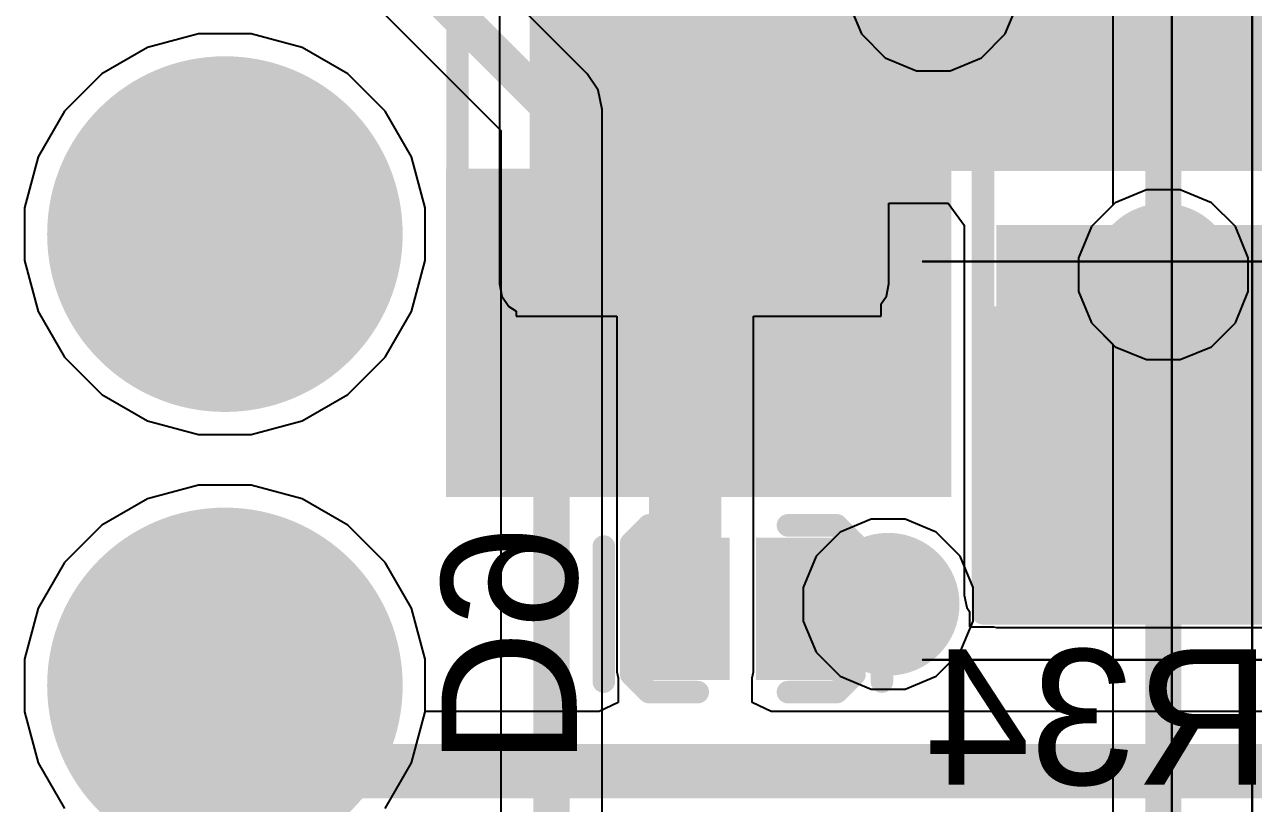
# Model space of a CAD drawing. Header units: inches. Extents: x 90 to 149.8, y 48.7 to 115.2.
# Drawn here: x 101.56 to 108.48, y 73.15 to 77.53 of the extents above; entities that cross this region are included whole.
import ezdxf

# ---------------------------------------------------------------- set-up
doc = ezdxf.new("R2010")
doc.units = ezdxf.units.IN
for name, color, linetype in [('Bottom Layer', 5, 'Continuous'), ('Bottom Overlay', 54, 'Continuous'), ('Bottom Paste', 16, 'Continuous'), ('Bottom Solder', 6, 'Continuous'), ('Layer 1', 16, 'Continuous'), ('Layer 2', 76, 'Continuous'), ('Mechanical 2', 216, 'Continuous'), ('Multi-Layer', 9, 'Continuous'), ('Pad Holes', 156, 'Continuous'), ('Top Layer', 1, 'Continuous'), ('Top Solder', 216, 'Continuous'), ('Via Holes', 16, 'Continuous')]:
    doc.layers.add(name, color=color, linetype=linetype)
doc.styles.add('Arial', font='', dxfattribs={"height": 0.2})
doc.styles.get('Arial').set_extended_font_data('Arial')

msp = doc.modelspace()

# ---------------------------------------------------------------- hatches: boundary and pattern name
at = {"layer": 'Bottom Layer'}
for points in [[(104.4194, 76.073), (106.2482, 76.073), (106.2482, 78.5622), (104.4194, 78.5622)], [(104.4194, 76.708), (108.839, 76.708), (108.839, 78.5622), (104.4194, 78.5622)], [(104.5092, 76.0676), (104.5092, 78.5676), (106.2092, 78.5676), (106.2092, 76.0676)], [(108.839, 78.3844), (108.839, 76.8604), (107.061, 76.8604), (107.061, 78.3844)], [(105.0798, 73.8886), (105.4862, 73.8886), (105.4862, 77.47), (105.0798, 77.47)], [(107.0356, 74.3204), (108.839, 74.3204), (108.839, 76.4032), (107.0356, 76.4032)], [(108.839, 75.8444), (108.839, 74.3204), (107.061, 74.3204), (107.061, 75.8444)], [(105.483, 73.8942), (105.083, 73.8942), (105.083, 74.5942), (105.483, 74.5942)], [(106.133, 73.8942), (105.733, 73.8942), (105.733, 74.5942), (106.133, 74.5942)]]:
    msp.add_hatch(color=5, dxfattribs=at).paths.add_polyline_path(points)
h = msp.add_hatch(color=5, dxfattribs=at)
edge = h.paths.add_edge_path()
edge.add_arc((106.68, 77.7494), 0.3, 0, 360)
h = msp.add_hatch(color=5, dxfattribs=at)
edge = h.paths.add_edge_path()
edge.add_arc((102.6922, 76.3524), 0.95, 0, 360)
h = msp.add_hatch(color=5, dxfattribs=at)
edge = h.paths.add_edge_path()
edge.add_arc((107.9754, 76.1238), 0.3, 0, 360)
h = msp.add_hatch(color=5, dxfattribs=at)
edge = h.paths.add_edge_path()
edge.add_arc((102.6922, 73.8124), 0.95, 0, 360)
h = msp.add_hatch(color=5, dxfattribs=at)
edge = h.paths.add_edge_path()
edge.add_arc((106.426, 74.2696), 0.3, 0, 360)
at = {"layer": 'Bottom Overlay'}
for points in [[(104.4352, 76.0176), (104.4352, 76.7216), (103.9373, 76.7216), (103.9373, 76.0176)], [(106.7811, 76.0176), (106.7811, 76.7216), (106.2832, 76.7216), (106.2832, 76.0176)], [(106.7811, 74.8726), (106.7811, 76.0396), (103.9375, 76.0396), (103.9375, 74.8726)]]:
    msp.add_hatch(color=54, dxfattribs=at).paths.add_polyline_path(points)
at = {"layer": 'Bottom Paste'}
for points in [[(104.5092, 76.0676), (104.5092, 78.5676), (106.2092, 78.5676), (106.2092, 76.0676)], [(108.839, 78.3844), (108.839, 76.8604), (107.061, 76.8604), (107.061, 78.3844)], [(108.839, 75.8444), (108.839, 74.3204), (107.061, 74.3204), (107.061, 75.8444)], [(105.483, 73.8942), (105.083, 73.8942), (105.083, 74.5942), (105.483, 74.5942)], [(106.133, 73.8942), (105.733, 73.8942), (105.733, 74.5942), (106.133, 74.5942)]]:
    msp.add_hatch(color=16, dxfattribs=at).paths.add_polyline_path(points)
at = {"layer": 'Bottom Solder'}
for points in [[(104.4076, 75.966), (104.4076, 78.6692), (106.3108, 78.6692), (106.3108, 75.966)], [(108.9406, 78.486), (108.9406, 76.7588), (106.9594, 76.7588), (106.9594, 78.486)], [(108.9406, 75.946), (108.9406, 74.2188), (106.9594, 74.2188), (106.9594, 75.946)], [(105.5338, 73.8434), (105.0322, 73.8434), (105.0322, 74.645), (105.5338, 74.645)], [(106.1838, 73.8434), (105.6822, 73.8434), (105.6822, 74.645), (106.1838, 74.645)]]:
    msp.add_hatch(color=6, dxfattribs=at).paths.add_polyline_path(points)
h = msp.add_hatch(color=6, dxfattribs=at)
edge = h.paths.add_edge_path()
edge.add_arc((106.68, 77.7494), 0.4016, 0, 360)
h = msp.add_hatch(color=6, dxfattribs=at)
edge = h.paths.add_edge_path()
edge.add_arc((102.6922, 76.3524), 1.0008, 0, 360)
h = msp.add_hatch(color=6, dxfattribs=at)
edge = h.paths.add_edge_path()
edge.add_arc((107.9754, 76.1238), 0.4016, 0, 360)
h = msp.add_hatch(color=6, dxfattribs=at)
edge = h.paths.add_edge_path()
edge.add_arc((102.6922, 73.8124), 1.0008, 0, 360)
h = msp.add_hatch(color=6, dxfattribs=at)
edge = h.paths.add_edge_path()
edge.add_arc((106.426, 74.2696), 0.4016, 0, 360)
at = {"layer": 'Layer 1'}
h = msp.add_hatch(color=16, dxfattribs=at)
edge = h.paths.add_edge_path()
edge.add_arc((106.68, 77.7494), 0.3, 0, 360)
h = msp.add_hatch(color=16, dxfattribs=at)
edge = h.paths.add_edge_path()
edge.add_arc((102.6922, 76.3524), 0.95, 0, 360)
h = msp.add_hatch(color=16, dxfattribs=at)
edge = h.paths.add_edge_path()
edge.add_arc((107.9754, 76.1238), 0.3, 0, 360)
h = msp.add_hatch(color=16, dxfattribs=at)
edge = h.paths.add_edge_path()
edge.add_arc((102.6922, 73.8124), 0.95, 0, 360)
h = msp.add_hatch(color=16, dxfattribs=at)
edge = h.paths.add_edge_path()
edge.add_arc((106.426, 74.2696), 0.3, 0, 360)
at = {"layer": 'Layer 2'}
h = msp.add_hatch(color=76, dxfattribs=at)
edge = h.paths.add_edge_path()
edge.add_arc((106.68, 77.7494), 0.3, 0, 360)
h = msp.add_hatch(color=76, dxfattribs=at)
edge = h.paths.add_edge_path()
edge.add_arc((102.6922, 76.3524), 0.95, 0, 360)
h = msp.add_hatch(color=76, dxfattribs=at)
edge = h.paths.add_edge_path()
edge.add_arc((107.9754, 76.1238), 0.3, 0, 360)
h = msp.add_hatch(color=76, dxfattribs=at)
edge = h.paths.add_edge_path()
edge.add_arc((102.6922, 73.8124), 0.95, 0, 360)
h = msp.add_hatch(color=76, dxfattribs=at)
edge = h.paths.add_edge_path()
edge.add_arc((106.426, 74.2696), 0.3, 0, 360)
at = {"layer": 'Multi-Layer'}
h = msp.add_hatch(color=9, dxfattribs=at)
edge = h.paths.add_edge_path()
edge.add_arc((102.6922, 76.3524), 0.95, 0, 360)
h = msp.add_hatch(color=9, dxfattribs=at)
edge = h.paths.add_edge_path()
edge.add_arc((102.6922, 73.8124), 0.95, 0, 360)
at = {"layer": 'Pad Holes'}
h = msp.add_hatch(color=7, dxfattribs=at)
edge = h.paths.add_edge_path()
edge.add_arc((102.6922, 76.3524), 0.515, 0, 360)
h = msp.add_hatch(color=7, dxfattribs=at)
edge = h.paths.add_edge_path()
edge.add_arc((102.6922, 73.8124), 0.515, 0, 360)
at = {"layer": 'Top Layer'}
h = msp.add_hatch(color=1, dxfattribs=at)
edge = h.paths.add_edge_path()
edge.add_arc((106.68, 77.7494), 0.3, 0, 360)
h = msp.add_hatch(color=1, dxfattribs=at)
edge = h.paths.add_edge_path()
edge.add_arc((102.6922, 76.3524), 0.95, 0, 360)
h = msp.add_hatch(color=1, dxfattribs=at)
edge = h.paths.add_edge_path()
edge.add_arc((107.9754, 76.1238), 0.3, 0, 360)
h = msp.add_hatch(color=1, dxfattribs=at)
edge = h.paths.add_edge_path()
edge.add_arc((102.6922, 73.8124), 0.95, 0, 360)
h = msp.add_hatch(color=1, dxfattribs=at)
edge = h.paths.add_edge_path()
edge.add_arc((106.426, 74.2696), 0.3, 0, 360)
at = {"layer": 'Top Solder'}
h = msp.add_hatch(color=216, dxfattribs=at)
edge = h.paths.add_edge_path()
edge.add_arc((106.68, 77.7494), 0.4016, 0, 360)
h = msp.add_hatch(color=216, dxfattribs=at)
edge = h.paths.add_edge_path()
edge.add_arc((102.6922, 76.3524), 1.0008, 0, 360)
h = msp.add_hatch(color=216, dxfattribs=at)
edge = h.paths.add_edge_path()
edge.add_arc((107.9754, 76.1238), 0.4016, 0, 360)
h = msp.add_hatch(color=216, dxfattribs=at)
edge = h.paths.add_edge_path()
edge.add_arc((102.6922, 73.8124), 1.0008, 0, 360)
h = msp.add_hatch(color=216, dxfattribs=at)
edge = h.paths.add_edge_path()
edge.add_arc((106.426, 74.2696), 0.4016, 0, 360)
at = {"layer": 'Via Holes'}
h = msp.add_hatch(color=7, dxfattribs=at)
edge = h.paths.add_edge_path()
edge.add_arc((107.9754, 76.1238), 0.15, 0, 360)
h = msp.add_hatch(color=7, dxfattribs=at)
edge = h.paths.add_edge_path()
edge.add_arc((106.426, 74.2696), 0.15, 0, 360)

# ---------------------------------------------------------------- linework, layer by layer
at = {"layer": 'Bottom Layer'}
for p, q in [((104.2381, 78.5622), (104.2381, 76.708)), ((102.5437, 77.4802), (102.2569, 77.4033)), ((102.8407, 77.4802), (102.5437, 77.4802)), ((103.1275, 77.4033), (102.8407, 77.4802)), ((102.2569, 77.4033), (101.9997, 77.2549)), ((103.3847, 77.2549), (103.1275, 77.4033)), ((101.9997, 77.2549), (101.7897, 77.0449)), ((103.5947, 77.0449), (103.3847, 77.2549)), ((101.7897, 77.0449), (101.6413, 76.7877)), ((103.7431, 76.7877), (103.5947, 77.0449)), ((101.6413, 76.7877), (101.5644, 76.5009)), ((103.82, 76.5009), (103.7431, 76.7877)), ((104.2381, 76.708), (104.2381, 76.073)), ((106.4295, 76.073), (106.4295, 76.5267)), ((106.4295, 76.5267), (106.7632, 76.5267)), ((106.7632, 76.5267), (106.8543, 76.4032)), ((101.5644, 76.5009), (101.5644, 76.2039)), ((103.82, 76.2039), (103.82, 76.5009)), ((106.8543, 76.4032), (106.8543, 74.3204)), ((101.5644, 76.2039), (101.6413, 75.9171)), ((103.7431, 75.9171), (103.82, 76.2039)), ((104.2381, 76.073), (104.2519, 76.0036)), ((106.4157, 76.0036), (106.4295, 76.073)), ((104.2519, 76.0036), (104.2912, 75.9448)), ((106.387, 75.9607), (106.4157, 76.0036)), ((106.387, 75.8898), (106.387, 75.9607)), ((101.6413, 75.9171), (101.7897, 75.6599)), ((103.5947, 75.6599), (103.7431, 75.9171)), ((104.2912, 75.9448), (104.3314, 75.918)), ((104.3314, 75.918), (104.3314, 75.8898)), ((104.3314, 75.8898), (104.8985, 75.8898)), ((104.8985, 75.8898), (104.8985, 73.8886)), ((105.6675, 73.8886), (105.6675, 75.8898)), ((105.6675, 75.8898), (106.387, 75.8898)), ((101.7897, 75.6599), (101.9997, 75.4499)), ((103.3847, 75.4499), (103.5947, 75.6599)), ((101.9997, 75.4499), (102.2569, 75.3015)), ((103.1275, 75.3015), (103.3847, 75.4499)), ((102.2569, 75.3015), (102.5437, 75.2246)), ((102.8407, 75.2246), (103.1275, 75.3015)), ((102.5437, 75.2246), (102.8407, 75.2246)), ((102.5437, 74.9402), (102.2569, 74.8633)), ((102.8407, 74.9402), (102.5437, 74.9402)), ((103.1275, 74.8633), (102.8407, 74.9402)), ((102.2569, 74.8633), (101.9997, 74.7149)), ((103.3847, 74.7149), (103.1275, 74.8633)), ((101.9997, 74.7149), (101.7897, 74.5049)), ((103.5947, 74.5049), (103.3847, 74.7149)), ((101.7897, 74.5049), (101.6413, 74.2477)), ((103.7431, 74.2477), (103.5947, 74.5049)), ((106.8543, 74.3204), (106.8681, 74.251)), ((101.6413, 74.2477), (101.5644, 73.9609)), ((103.82, 73.9609), (103.7431, 74.2477)), ((106.8681, 74.251), (106.8832, 74.2285)), ((106.8832, 74.2285), (106.8832, 74.1426)), ((106.8832, 74.1426), (107.0181, 74.1426)), ((107.0181, 74.1426), (107.0356, 74.1391)), ((107.0356, 74.1391), (108.839, 74.1391)), ((101.5644, 73.9609), (101.5644, 73.6639)), ((103.82, 73.6665), (103.82, 73.9609)), ((104.8985, 73.8886), (104.9052, 73.855)), ((105.6608, 73.855), (105.6675, 73.8886)), ((104.9052, 73.855), (104.9052, 73.7164)), ((105.6608, 73.7164), (105.6608, 73.855)), ((104.9052, 73.7164), (104.7989, 73.6665)), ((105.7671, 73.6665), (105.6608, 73.7164)), ((101.5644, 73.6639), (101.6413, 73.3771)), ((104.7989, 73.6665), (103.82, 73.6665)), ((109.9986, 73.6665), (105.7671, 73.6665)), ((101.6413, 73.3771), (101.7897, 73.1199))]:
    msp.add_line(p, q, dxfattribs=at)
for points in [[(105.5116, 77.089, 0.3048, 0.3048, 0), (106.1648, 77.7422, 0.3048, 0.3048, 0)], [(105.283, 77.3176, 0.2032, 0.2032, 0), (105.4862, 77.1144, 0.2032, 0.2032, 0)], [(107.95, 76.0984, 0.3048, 0.3048, 0), (107.9754, 76.1238, 0.3048, 0.3048, 0)], [(107.95, 75.0824, 0.3048, 0.3048, 0), (107.95, 76.0984, 0.3048, 0.3048, 0)], [(105.933, 74.2442, 0.3048, 0.3048, 0), (106.4006, 74.2442, 0.3048, 0.3048, 0)], [(106.4006, 74.2442, 0.3048, 0.3048, 0), (106.426, 74.2696, 0.3048, 0.3048, 0)], [(102.6922, 73.8124, 0.3048, 0.3048, 0), (103.1748, 73.3298, 0.3048, 0.3048, 0)], [(103.1748, 73.3298, 0.3048, 0.3048, 0), (110.2241, 73.3298, 0.3048, 0.3048, 0)]]:
    msp.add_lwpolyline(points, format="xyseb", dxfattribs=at)
for points in [[(105.2322, 77.3176, 0.1016, 0.1016, 1), (105.3338, 77.3176, 0.1016, 0.1016, 1)], [(105.4354, 77.089, 0.1524, 0.1524, 1), (105.5878, 77.089, 0.1524, 0.1524, 1)], [(105.4354, 77.1144, 0.1016, 0.1016, 1), (105.537, 77.1144, 0.1016, 0.1016, 1)], [(107.8738, 76.0984, 0.1524, 0.1524, 1), (108.0262, 76.0984, 0.1524, 0.1524, 1)], [(107.8738, 76.0984, 0.1524, 0.1524, 1), (108.0262, 76.0984, 0.1524, 0.1524, 1)], [(107.8992, 76.1238, 0.1524, 0.1524, 1), (108.0516, 76.1238, 0.1524, 0.1524, 1)], [(107.8738, 75.0824, 0.1524, 0.1524, 1), (108.0262, 75.0824, 0.1524, 0.1524, 1)], [(105.8568, 74.2442, 0.1524, 0.1524, 1), (106.0092, 74.2442, 0.1524, 0.1524, 1)], [(106.3244, 74.2442, 0.1524, 0.1524, 1), (106.4768, 74.2442, 0.1524, 0.1524, 1)], [(106.3244, 74.2442, 0.1524, 0.1524, 1), (106.4768, 74.2442, 0.1524, 0.1524, 1)], [(106.3498, 74.2696, 0.1524, 0.1524, 1), (106.5022, 74.2696, 0.1524, 0.1524, 1)], [(102.616, 73.8124, 0.1524, 0.1524, 1), (102.7684, 73.8124, 0.1524, 0.1524, 1)], [(103.0986, 73.3298, 0.1524, 0.1524, 1), (103.251, 73.3298, 0.1524, 0.1524, 1)], [(103.0986, 73.3298, 0.1524, 0.1524, 1), (103.251, 73.3298, 0.1524, 0.1524, 1)]]:
    msp.add_lwpolyline(points, format="xyseb", close=True, dxfattribs=at)
at = {"layer": 'Bottom Overlay'}
for points in [[(104.0015, 76.6595, 0.127, 0.127, 0), (104.0015, 81.3788, 0.127, 0.127, 0)], [(106.7169, 76.6595, 0.127, 0.127, 0), (106.7169, 81.3788, 0.127, 0.127, 0)], [(106.9594, 74.2188, 0.127, 0.127, 0), (106.9594, 78.486, 0.127, 0.127, 0)], [(104.9796, 74.6133, 0.127, 0.127, 0), (105.0797, 74.7134, 0.127, 0.127, 0)], [(105.0797, 74.7134, 0.127, 0.127, 0), (105.1096, 74.7134, 0.127, 0.127, 0)], [(105.1096, 74.7134, 0.127, 0.127, 0), (105.354, 74.7134, 0.127, 0.127, 0)], [(105.862, 74.7134, 0.127, 0.127, 0), (106.1063, 74.7134, 0.127, 0.127, 0)], [(106.1063, 74.7134, 0.127, 0.127, 0), (106.1363, 74.7134, 0.127, 0.127, 0)], [(106.1363, 74.7134, 0.127, 0.127, 0), (106.2363, 74.6133, 0.127, 0.127, 0)], [(104.825, 73.8342, 0.127, 0.127, 0), (104.825, 74.5942, 0.127, 0.127, 0)], [(104.9796, 73.8751, 0.127, 0.127, 0), (104.9796, 74.6133, 0.127, 0.127, 0)], [(106.2363, 73.8751, 0.127, 0.127, 0), (106.2363, 74.6133, 0.127, 0.127, 0)], [(106.3909, 73.8342, 0.127, 0.127, 0), (106.3909, 74.5942, 0.127, 0.127, 0)], [(106.9594, 74.2188, 0.127, 0.127, 0), (108.9406, 74.2188, 0.127, 0.127, 0)], [(104.9796, 73.8751, 0.127, 0.127, 0), (105.0797, 73.775, 0.127, 0.127, 0)], [(106.1363, 73.775, 0.127, 0.127, 0), (106.2363, 73.8751, 0.127, 0.127, 0)], [(105.0797, 73.775, 0.127, 0.127, 0), (105.354, 73.775, 0.127, 0.127, 0)], [(105.862, 73.775, 0.127, 0.127, 0), (106.1363, 73.775, 0.127, 0.127, 0)]]:
    msp.add_lwpolyline(points, format="xyseb", dxfattribs=at)
for points in [[(103.9697, 76.6595, 0.0635, 0.0635, 1), (104.0332, 76.6595, 0.0635, 0.0635, 1)], [(106.6852, 76.6595, 0.0635, 0.0635, 1), (106.7487, 76.6595, 0.0635, 0.0635, 1)], [(105.0479, 74.7134, 0.0635, 0.0635, 1), (105.1114, 74.7134, 0.0635, 0.0635, 1)], [(105.0479, 74.7134, 0.0635, 0.0635, 1), (105.1114, 74.7134, 0.0635, 0.0635, 1)], [(105.0779, 74.7134, 0.0635, 0.0635, 1), (105.1414, 74.7134, 0.0635, 0.0635, 1)], [(105.0779, 74.7134, 0.0635, 0.0635, 1), (105.1414, 74.7134, 0.0635, 0.0635, 1)], [(105.3222, 74.7134, 0.0635, 0.0635, 1), (105.3857, 74.7134, 0.0635, 0.0635, 1)], [(105.8302, 74.7134, 0.0635, 0.0635, 1), (105.8937, 74.7134, 0.0635, 0.0635, 1)], [(106.0746, 74.7134, 0.0635, 0.0635, 1), (106.1381, 74.7134, 0.0635, 0.0635, 1)], [(106.0746, 74.7134, 0.0635, 0.0635, 1), (106.1381, 74.7134, 0.0635, 0.0635, 1)], [(106.1046, 74.7134, 0.0635, 0.0635, 1), (106.1681, 74.7134, 0.0635, 0.0635, 1)], [(106.1046, 74.7134, 0.0635, 0.0635, 1), (106.1681, 74.7134, 0.0635, 0.0635, 1)], [(104.7933, 74.5942, 0.0635, 0.0635, 1), (104.8568, 74.5942, 0.0635, 0.0635, 1)], [(104.9479, 74.6133, 0.0635, 0.0635, 1), (105.0114, 74.6133, 0.0635, 0.0635, 1)], [(104.9479, 74.6133, 0.0635, 0.0635, 1), (105.0114, 74.6133, 0.0635, 0.0635, 1)], [(106.2046, 74.6133, 0.0635, 0.0635, 1), (106.2681, 74.6133, 0.0635, 0.0635, 1)], [(106.2046, 74.6133, 0.0635, 0.0635, 1), (106.2681, 74.6133, 0.0635, 0.0635, 1)], [(106.3592, 74.5942, 0.0635, 0.0635, 1), (106.4227, 74.5942, 0.0635, 0.0635, 1)], [(106.9276, 74.2188, 0.0635, 0.0635, 1), (106.9912, 74.2188, 0.0635, 0.0635, 1)], [(106.9276, 74.2188, 0.0635, 0.0635, 1), (106.9912, 74.2188, 0.0635, 0.0635, 1)], [(104.7933, 73.8342, 0.0635, 0.0635, 1), (104.8568, 73.8342, 0.0635, 0.0635, 1)], [(104.9479, 73.8751, 0.0635, 0.0635, 1), (105.0114, 73.8751, 0.0635, 0.0635, 1)], [(104.9479, 73.8751, 0.0635, 0.0635, 1), (105.0114, 73.8751, 0.0635, 0.0635, 1)], [(106.2046, 73.8751, 0.0635, 0.0635, 1), (106.2681, 73.8751, 0.0635, 0.0635, 1)], [(106.2046, 73.8751, 0.0635, 0.0635, 1), (106.2681, 73.8751, 0.0635, 0.0635, 1)], [(106.3592, 73.8342, 0.0635, 0.0635, 1), (106.4227, 73.8342, 0.0635, 0.0635, 1)], [(105.0479, 73.775, 0.0635, 0.0635, 1), (105.1114, 73.775, 0.0635, 0.0635, 1)], [(105.0479, 73.775, 0.0635, 0.0635, 1), (105.1114, 73.775, 0.0635, 0.0635, 1)], [(105.3222, 73.775, 0.0635, 0.0635, 1), (105.3857, 73.775, 0.0635, 0.0635, 1)], [(105.8302, 73.775, 0.0635, 0.0635, 1), (105.8937, 73.775, 0.0635, 0.0635, 1)], [(106.1046, 73.775, 0.0635, 0.0635, 1), (106.1681, 73.775, 0.0635, 0.0635, 1)], [(106.1046, 73.775, 0.0635, 0.0635, 1), (106.1681, 73.775, 0.0635, 0.0635, 1)]]:
    msp.add_lwpolyline(points, format="xyseb", close=True, dxfattribs=at)
at = {"layer": 'Layer 1'}
for p, q in [((104.7324, 77.2551), (103.6653, 78.3222)), ((103.2624, 77.9193), (104.2461, 76.9357)), ((106.2022, 77.6544), (106.2749, 77.4787)), ((107.0851, 77.4787), (107.1578, 77.6544)), ((102.5437, 77.4802), (102.2569, 77.4033)), ((102.8407, 77.4802), (102.5437, 77.4802)), ((103.1275, 77.4033), (102.8407, 77.4802)), ((106.2749, 77.4787), (106.4093, 77.3443)), ((106.9507, 77.3443), (107.0851, 77.4787)), ((102.2569, 77.4033), (101.9997, 77.2549)), ((103.3847, 77.2549), (103.1275, 77.4033)), ((106.4093, 77.3443), (106.585, 77.2716)), ((106.775, 77.2716), (106.9507, 77.3443)), ((106.585, 77.2716), (106.775, 77.2716)), ((101.9997, 77.2549), (101.7897, 77.0449)), ((103.5947, 77.0449), (103.3847, 77.2549)), ((104.7941, 77.1627), (104.7324, 77.2551)), ((104.8158, 77.0537), (104.7941, 77.1627)), ((101.7897, 77.0449), (101.6413, 76.7877)), ((103.7431, 76.7877), (103.5947, 77.0449)), ((104.8158, 77.0536), (104.8158, 77.0537)), ((104.8158, 69.8565), (104.8158, 77.0536)), ((104.2461, 76.9357), (104.2461, 69.7385)), ((101.6413, 76.7877), (101.5644, 76.5009)), ((103.82, 76.5009), (103.7431, 76.7877)), ((107.8804, 76.6016), (107.7047, 76.5289)), ((108.0704, 76.6016), (107.8804, 76.6016)), ((108.2461, 76.5289), (108.0704, 76.6016)), ((107.7047, 76.5289), (107.5703, 76.3945)), ((108.3805, 76.3945), (108.2461, 76.5289)), ((101.5644, 76.5009), (101.5644, 76.2039)), ((103.82, 76.2039), (103.82, 76.5009)), ((107.5703, 76.3945), (107.4976, 76.2188)), ((108.4532, 76.2188), (108.3805, 76.3945)), ((101.5644, 76.2039), (101.6413, 75.9171)), ((103.7431, 75.9171), (103.82, 76.2039)), ((107.4976, 76.2188), (107.4976, 76.0288)), ((108.4532, 76.0288), (108.4532, 76.2188)), ((107.4976, 76.0288), (107.5703, 75.8531)), ((108.3805, 75.8531), (108.4532, 76.0288)), ((101.6413, 75.9171), (101.7897, 75.6599)), ((103.5947, 75.6599), (103.7431, 75.9171)), ((107.5703, 75.8531), (107.7047, 75.7187)), ((108.2461, 75.7187), (108.3805, 75.8531)), ((107.7047, 75.7187), (107.8804, 75.646)), ((108.0704, 75.646), (108.2461, 75.7187)), ((101.7897, 75.6599), (101.9997, 75.4499)), ((103.3847, 75.4499), (103.5947, 75.6599)), ((107.8804, 75.646), (108.0704, 75.646)), ((101.9997, 75.4499), (102.2569, 75.3015)), ((103.1275, 75.3015), (103.3847, 75.4499)), ((102.2569, 75.3015), (102.5437, 75.2246)), ((102.8407, 75.2246), (103.1275, 75.3015)), ((102.5437, 75.2246), (102.8407, 75.2246)), ((102.5437, 74.9402), (102.2569, 74.8633)), ((102.8407, 74.9402), (102.5437, 74.9402)), ((103.1275, 74.8633), (102.8407, 74.9402)), ((102.2569, 74.8633), (101.9997, 74.7149)), ((103.3847, 74.7149), (103.1275, 74.8633)), ((101.9997, 74.7149), (101.7897, 74.5049)), ((103.5947, 74.5049), (103.3847, 74.7149)), ((101.7897, 74.5049), (101.6413, 74.2477)), ((103.7431, 74.2477), (103.5947, 74.5049)), ((101.6413, 74.2477), (101.5644, 73.9609)), ((103.82, 73.9609), (103.7431, 74.2477)), ((101.5644, 73.9609), (101.5644, 73.6639)), ((103.82, 73.6639), (103.82, 73.9609)), ((101.5644, 73.6639), (101.6413, 73.3771)), ((103.7431, 73.3771), (103.82, 73.6639)), ((101.6413, 73.3771), (101.7897, 73.1199)), ((103.5947, 73.1199), (103.7431, 73.3771))]:
    msp.add_line(p, q, dxfattribs=at)
for points in [[(102.6922, 78.8924, 0.2032, 0.2032, 0), (104.5309, 77.0537, 0.2032, 0.2032, 0)], [(104.5309, 69.7385, 0.2032, 0.2032, 0), (104.5309, 77.0537, 0.2032, 0.2032, 0)]]:
    msp.add_lwpolyline(points, format="xyseb", dxfattribs=at)
msp.add_lwpolyline([(104.4801, 77.0537, 0.1016, 0.1016, 1), (104.5817, 77.0537, 0.1016, 0.1016, 1)], format="xyseb", close=True, dxfattribs=at)
msp.add_lwpolyline([(104.4801, 77.0537, 0.1016, 0.1016, 1), (104.5817, 77.0537, 0.1016, 0.1016, 1)], format="xyseb", close=True, dxfattribs=at)
at = {"layer": 'Layer 2'}
for p, q in [((106.2049, 77.6478), (106.2749, 77.4787)), ((107.0851, 77.4787), (107.1551, 77.6478)), ((106.2749, 77.4787), (106.4093, 77.3443)), ((106.9507, 77.3443), (107.0851, 77.4787)), ((106.4093, 77.3443), (106.585, 77.2716)), ((106.775, 77.2716), (106.9507, 77.3443)), ((106.585, 77.2716), (106.775, 77.2716)), ((107.8804, 76.6016), (107.7047, 76.5289)), ((108.0704, 76.6016), (107.8804, 76.6016)), ((108.2461, 76.5289), (108.0704, 76.6016)), ((107.7047, 76.5289), (107.5703, 76.3945)), ((108.3805, 76.3945), (108.2461, 76.5289)), ((107.5703, 76.3945), (107.4976, 76.2188)), ((108.4532, 76.2188), (108.3805, 76.3945)), ((107.4976, 76.2188), (107.4976, 76.0288)), ((108.4532, 76.0288), (108.4532, 76.2188)), ((107.4976, 76.0288), (107.5703, 75.8531)), ((108.3805, 75.8531), (108.4532, 76.0288)), ((107.5703, 75.8531), (107.7047, 75.7187)), ((108.2461, 75.7187), (108.3805, 75.8531)), ((107.7047, 75.7187), (107.8804, 75.646)), ((108.0704, 75.646), (108.2461, 75.7187)), ((107.8804, 75.646), (108.0704, 75.646)), ((102.5437, 74.9402), (102.2569, 74.8633)), ((102.8407, 74.9402), (102.5437, 74.9402)), ((103.1275, 74.8633), (102.8407, 74.9402)), ((102.2569, 74.8633), (101.9997, 74.7149)), ((103.3847, 74.7149), (103.1275, 74.8633)), ((101.9997, 74.7149), (101.7897, 74.5049)), ((103.5947, 74.5049), (103.3847, 74.7149)), ((106.331, 74.7474), (106.1553, 74.6747)), ((106.521, 74.7474), (106.331, 74.7474)), ((106.6967, 74.6747), (106.521, 74.7474)), ((106.1553, 74.6747), (106.0209, 74.5403)), ((106.8311, 74.5403), (106.6967, 74.6747)), ((101.7897, 74.5049), (101.6413, 74.2477)), ((103.7431, 74.2477), (103.5947, 74.5049)), ((106.0209, 74.5403), (105.9482, 74.3646)), ((106.9038, 74.3646), (106.8311, 74.5403)), ((105.9482, 74.3646), (105.9482, 74.1746)), ((106.9038, 74.1746), (106.9038, 74.3646)), ((101.6413, 74.2477), (101.5644, 73.9609)), ((103.82, 73.9609), (103.7431, 74.2477)), ((105.9482, 74.1746), (106.0209, 73.9989)), ((106.8311, 73.9989), (106.9038, 74.1746)), ((101.5644, 73.9609), (101.5644, 73.6639)), ((103.82, 73.6639), (103.82, 73.9609)), ((106.0209, 73.9989), (106.1553, 73.8645)), ((106.6967, 73.8645), (106.8311, 73.9989)), ((106.1553, 73.8645), (106.331, 73.7918)), ((106.521, 73.7918), (106.6967, 73.8645)), ((106.331, 73.7918), (106.521, 73.7918)), ((101.5644, 73.6639), (101.6413, 73.3771)), ((103.7431, 73.3771), (103.82, 73.6639)), ((101.6413, 73.3771), (101.7897, 73.1199)), ((103.5947, 73.1199), (103.7431, 73.3771))]:
    msp.add_line(p, q, dxfattribs=at)
at = {"layer": 'Mechanical 2'}
for points in [[(108.0235, 69.8321, 0.0127, 0.0127, 0), (108.0235, 82.8219, 0.0127, 0.0127, 0)], [(108.4745, 69.8321, 0.0127, 0.0127, 0), (108.4745, 82.8219, 0.0127, 0.0127, 0)], [(106.6218, 76.1984, 0.0127, 0.0127, 0), (110.4895, 76.1984, 0.0127, 0.0127, 0)], [(106.6218, 73.9567, 0.0127, 0.0127, 0), (110.4895, 73.9567, 0.0127, 0.0127, 0)]]:
    msp.add_lwpolyline(points, format="xyseb", dxfattribs=at)
for points in [[(106.6186, 76.1984, 0.00635, 0.00635, 1), (106.6249, 76.1984, 0.00635, 0.00635, 1)], [(106.6249, 76.1984, 0.00635, 0.00635, 1), (106.6186, 76.1984, 0.00635, 0.00635, 1)], [(106.617, 76.1984, 0.00317, 0.00317, 1), (106.6202, 76.1984, 0.00317, 0.00317, 1)], [(106.6233, 76.1984, 0.00317, 0.00317, 1), (106.6265, 76.1984, 0.00317, 0.00317, 1)], [(106.6186, 73.9567, 0.00635, 0.00635, 1), (106.6249, 73.9567, 0.00635, 0.00635, 1)], [(106.6249, 73.9567, 0.00635, 0.00635, 1), (106.6186, 73.9567, 0.00635, 0.00635, 1)], [(106.617, 73.9567, 0.00317, 0.00317, 1), (106.6202, 73.9567, 0.00317, 0.00317, 1)], [(106.6233, 73.9567, 0.00317, 0.00317, 1), (106.6265, 73.9567, 0.00317, 0.00317, 1)]]:
    msp.add_lwpolyline(points, format="xyseb", close=True, dxfattribs=at)
at = {"layer": 'Top Layer'}
for p, q in [((107.6905, 77.7584), (107.6905, 76.5146)), ((106.2022, 77.6544), (106.2749, 77.4787)), ((107.0851, 77.4787), (107.1578, 77.6544)), ((102.5437, 77.4802), (102.2569, 77.4033)), ((102.8407, 77.4802), (102.5437, 77.4802)), ((103.1275, 77.4033), (102.8407, 77.4802)), ((106.2749, 77.4787), (106.4093, 77.3443)), ((106.9507, 77.3443), (107.0851, 77.4787)), ((102.2569, 77.4033), (101.9997, 77.2549)), ((103.3847, 77.2549), (103.1275, 77.4033)), ((106.4093, 77.3443), (106.585, 77.2716)), ((106.775, 77.2716), (106.9507, 77.3443)), ((106.585, 77.2716), (106.775, 77.2716)), ((101.9997, 77.2549), (101.7897, 77.0449)), ((103.5947, 77.0449), (103.3847, 77.2549)), ((101.7897, 77.0449), (101.6413, 76.7877)), ((103.7431, 76.7877), (103.5947, 77.0449)), ((101.6413, 76.7877), (101.5644, 76.5009)), ((103.82, 76.5009), (103.7431, 76.7877)), ((107.6905, 76.5146), (107.5703, 76.3945)), ((101.5644, 76.5009), (101.5644, 76.2039)), ((103.82, 76.2039), (103.82, 76.5009)), ((107.5703, 76.3945), (107.4976, 76.2188)), ((101.5644, 76.2039), (101.6413, 75.9171)), ((103.7431, 75.9171), (103.82, 76.2039)), ((107.4976, 76.2188), (107.4976, 76.0288)), ((107.4976, 76.0288), (107.5703, 75.8531)), ((101.6413, 75.9171), (101.7897, 75.6599)), ((103.5947, 75.6599), (103.7431, 75.9171)), ((107.5703, 75.8531), (107.6905, 75.733)), ((107.6905, 75.733), (107.6905, 73.0181)), ((101.7897, 75.6599), (101.9997, 75.4499)), ((103.3847, 75.4499), (103.5947, 75.6599)), ((101.9997, 75.4499), (102.2569, 75.3015)), ((103.1275, 75.3015), (103.3847, 75.4499)), ((102.2569, 75.3015), (102.5437, 75.2246)), ((102.8407, 75.2246), (103.1275, 75.3015)), ((102.5437, 75.2246), (102.8407, 75.2246)), ((102.5437, 74.9402), (102.2569, 74.8633)), ((102.8407, 74.9402), (102.5437, 74.9402)), ((103.1275, 74.8633), (102.8407, 74.9402)), ((102.2569, 74.8633), (101.9997, 74.7149)), ((103.3847, 74.7149), (103.1275, 74.8633)), ((101.9997, 74.7149), (101.7897, 74.5049)), ((103.5947, 74.5049), (103.3847, 74.7149)), ((101.7897, 74.5049), (101.6413, 74.2477)), ((103.7431, 74.2477), (103.5947, 74.5049)), ((101.6413, 74.2477), (101.5644, 73.9609)), ((103.82, 73.9609), (103.7431, 74.2477)), ((101.5644, 73.9609), (101.5644, 73.6639)), ((103.82, 73.6639), (103.82, 73.9609)), ((101.5644, 73.6639), (101.6413, 73.3771)), ((103.7431, 73.3771), (103.82, 73.6639)), ((101.6413, 73.3771), (101.7897, 73.1199)), ((103.5947, 73.1199), (103.7431, 73.3771))]:
    msp.add_line(p, q, dxfattribs=at)
for points in [[(107.9754, 76.1238, 0.2032, 0.2032, 0), (107.9754, 77.8764, 0.2032, 0.2032, 0)], [(107.9754, 69.9516, 0.2032, 0.2032, 0), (107.9754, 76.1238, 0.2032, 0.2032, 0)]]:
    msp.add_lwpolyline(points, format="xyseb", dxfattribs=at)
msp.add_lwpolyline([(107.9246, 76.1238, 0.1016, 0.1016, 1), (108.0262, 76.1238, 0.1016, 0.1016, 1)], format="xyseb", close=True, dxfattribs=at)
msp.add_lwpolyline([(107.9246, 76.1238, 0.1016, 0.1016, 1), (108.0262, 76.1238, 0.1016, 0.1016, 1)], format="xyseb", close=True, dxfattribs=at)

# ---------------------------------------------------------------- texts
at = {"layer": 'Bottom Overlay', "style": 'Arial', "text_generation_flag": 2}
msp.add_text('D9', height=0.762, rotation=270, dxfattribs=at).set_placement((103.9115, 73.3554))
msp.add_text('R34', height=0.762, dxfattribs=at).set_placement((108.5847, 73.2537))

doc.saveas('drawing.dxf')
